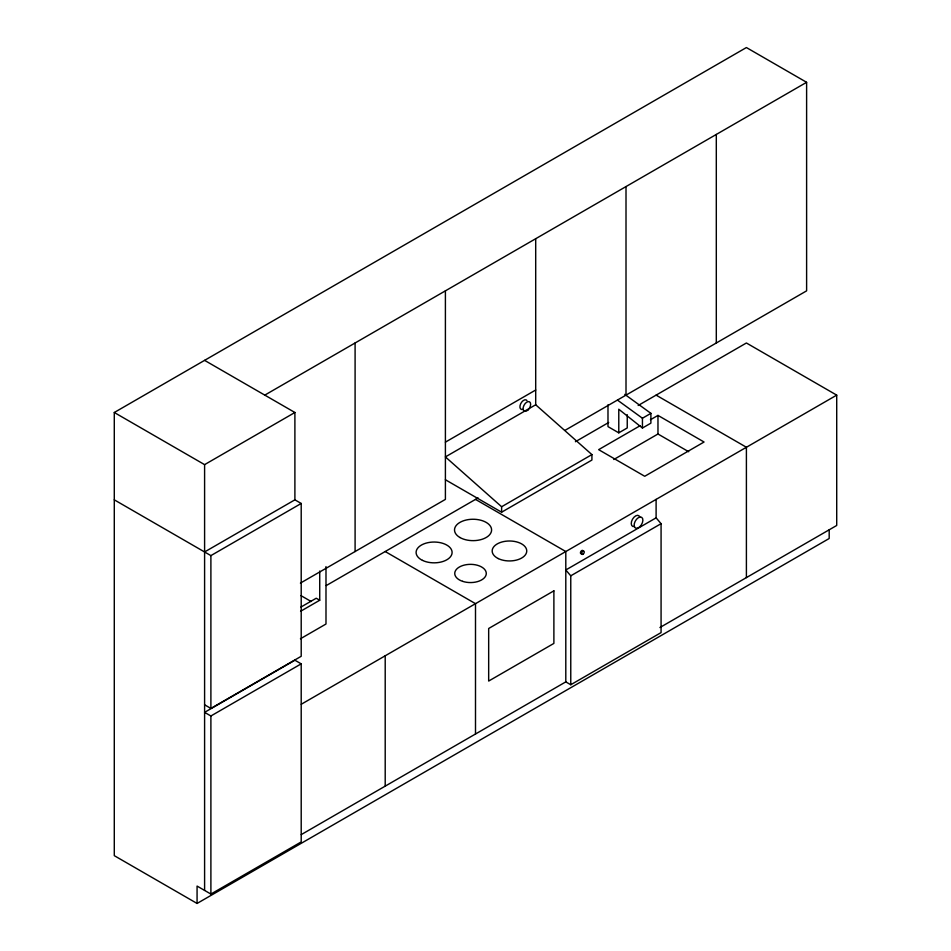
<?xml version="1.0" encoding="UTF-8"?>
<svg xmlns="http://www.w3.org/2000/svg" width="951" height="951" viewBox="0 0 951 951"><rect width="100%" height="100%" fill="white"/><g stroke="black" fill="none" stroke-linecap="round" stroke-linejoin="round"><path stroke-width="1.43" d="M829.189 529.814L829.189 538.504L197.071 903.45L114.286 855.662L114.286 412.496L746.404 47.55L806.614 82.309L806.614 290.851L564.953 430.375M264.794 395.117L806.614 82.309M114.286 412.496L204.596 464.635L294.893 412.496L294.893 499.834L204.596 551.96M114.286 499.834L210.896 555.61L301.205 503.471L301.205 656.297L210.896 708.436L204.596 704.786M445.401 442.144L535.698 390.017M535.698 238.713L535.698 404.769L445.401 456.908L501.617 506.74L501.617 512.197L445.401 479.744M300.409 583.106L445.401 499.394L445.401 290.851M326.276 585.554L478.068 497.92M575.414 441.716L608.711 422.482M638.169 405.483L746.404 342.99L836.714 395.129L836.714 525.463L659.923 627.529M300.932 607.059L316.243 598.227L319.726 600.236L319.726 571.04M300.587 611.291L319.726 600.236M650.9 413.352L650.9 423.147L642.436 428.033L642.436 418.238L650.9 413.352L624.759 394.368M607.986 404.829L607.986 426.607L618.78 432.836L627.244 427.95L627.244 414.684M640.308 425.608L598.643 449.657L644.73 476.273L704.061 442.013L657.973 415.409L650.401 419.783M501.617 506.74L591.914 454.602L535.698 404.769M501.617 512.197L591.914 460.058L591.914 454.602M300.421 638.787L325.991 624.022L325.991 566.582M613.799 459.511L657.973 434.001L688.702 451.737M301.205 663.846L294.893 660.208L204.596 712.347L210.896 715.984L301.205 663.846L301.205 841.92L210.896 894.059L197.071 886.07L197.071 903.45M301.253 704.263L836.714 395.129M656.107 499.394L656.107 517.843L565.797 569.982L570.766 575.819L570.766 684.744L565.797 681.879L301.253 834.609M570.766 575.819L661.076 523.68L656.107 517.843M570.766 684.744L661.076 632.605L661.076 523.68M656.107 395.129L746.404 447.255L746.404 577.602M475.5 499.394L565.797 551.532L565.797 681.879M204.596 360.37L294.893 412.496M385.203 551.532L475.5 603.671L475.5 734.006M294.893 499.834L301.205 503.471M301.039 595.671L311.167 601.519M617.496 400.121L642.436 418.238M642.436 428.033L618.78 409.239L618.78 432.836M716.305 134.448L716.305 342.99M657.973 415.409L657.973 434.001M626.008 186.574L626.008 395.129M385.203 655.798L385.203 786.144M355.092 342.99L355.092 551.532M210.896 555.61L210.896 708.436M210.896 715.984L210.896 894.059M204.596 464.635L204.596 890.421M634.483 526.509A6.193 3.578 -60 0 1 632.522 519.187A6.193 3.578 -60 0 1 639.857 517.225M581.418 553.732A1.854 1.07 -60 0 1 580.835 551.532A1.854 1.07 -60 0 1 583.022 550.95M522.729 409.417A5.337 3.079 -60 0 1 520.708 403.711A5.337 3.079 -60 0 1 526.985 400.573M553.886 590.844L488.671 628.492L488.671 681.059L553.886 643.411L553.886 590.844M498.265 558.57A17.284 9.974 0 0 0 526.462 552.769A17.284 9.974 0 0 0 503.673 541.571A17.284 9.974 0 0 0 498.265 558.57M462.626 581.346A15.763 9.106 0 0 0 486.282 573.465A15.763 9.106 0 0 0 462.626 565.572A15.763 9.106 0 0 0 462.626 581.346M459.951 537.517A18.544 10.699 0 0 0 490.966 532.715A18.544 10.699 0 0 0 468.261 519.615A18.544 10.699 0 0 0 459.951 537.517M422.47 560.377A18.01 10.402 0 0 0 451.82 554.278A18.01 10.402 0 0 0 428.009 542.652A18.01 10.402 0 0 0 422.47 560.377M583.284 554.017A1.854 1.07 -60 0 0 583.878 551.152A1.854 1.07 -60 0 0 581.679 553.102A1.854 1.07 -60 0 0 583.284 554.017M639.643 526.878A6.193 3.578 -60 0 0 641.604 517.285A6.193 3.578 -60 0 0 634.281 523.775A6.193 3.578 -60 0 0 639.643 526.878M527.841 410.119A5.337 3.079 -60 0 0 529.541 401.833A5.337 3.079 -60 0 0 523.216 407.444A5.337 3.079 -60 0 0 527.841 410.119"/></g></svg>
